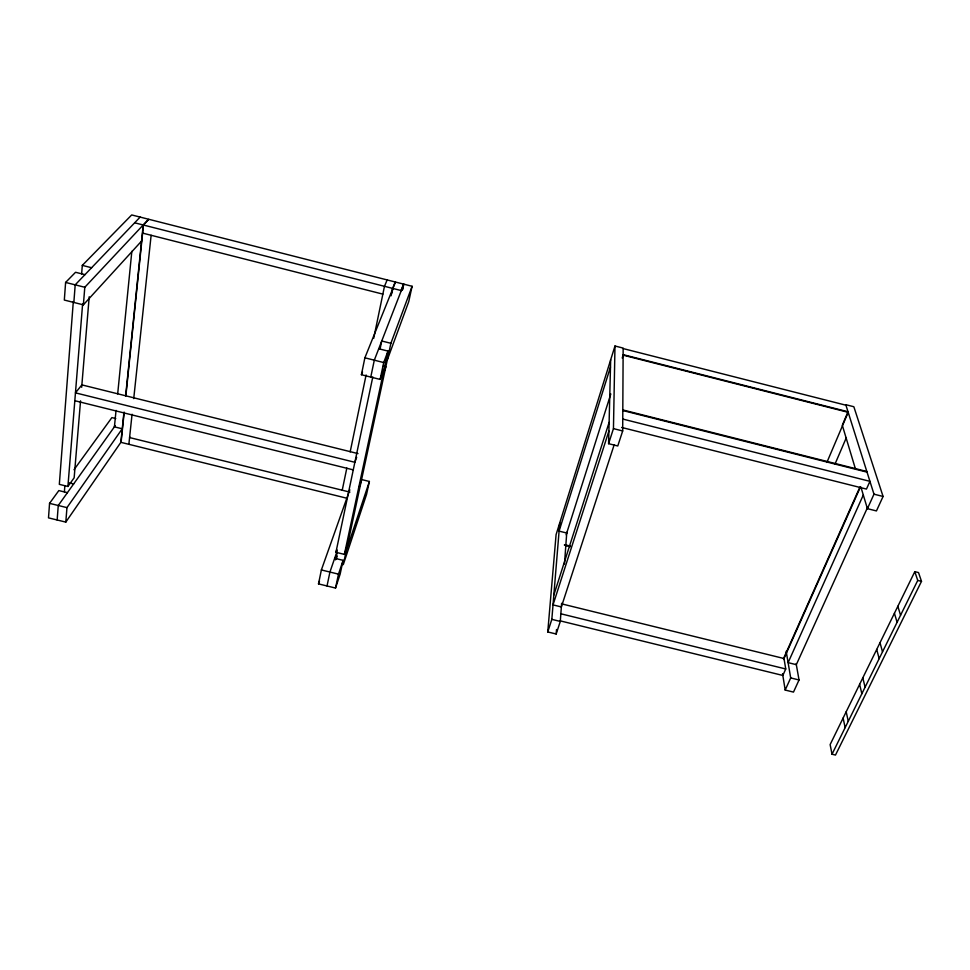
<?xml version="1.0" encoding="UTF-8"?>
<svg xmlns="http://www.w3.org/2000/svg" width="970" height="970" viewBox="0 0 970 970"><rect width="100%" height="100%" fill="white"/><g stroke="black" fill="none" stroke-linecap="round" stroke-linejoin="round"><path stroke-width="1.45" d="M610.663 359.834L608.59 443.678L617.769 445.982L622.691 430.947L623.152 348.084L614.98 346.011L556.089 534.615L547.759 631.943L556.174 634.004L560.296 621.43L561.618 603.291M608.59 443.678L613.452 428.631L614.98 346.011M67.415 492.675L58.843 490.577L49.555 503.357L48.5 517.871L65.802 522.102L120.862 442.332L123.942 412.347M84.972 274.656L75.551 272.279L65.608 282.428L64.323 300.057L83.371 304.847L141.547 241.093M564.479 563.994L566.783 532.263M73.308 301.573L59.328 484.357L67.912 486.467L74.156 477.786L80.546 400.853M556.174 634.004L556.513 629.506M57.157 519.993L58.261 505.491L115.309 425.6M73.853 302.458L75.199 284.84L140.141 217.086M64.384 491.851L64.832 486.152M81.625 273.989L82.304 265.38L131.69 214.94L148.592 219.232L84.802 287.265L83.371 304.847M67.912 486.467L82.62 303.913M65.802 522.102L66.966 507.625L122.244 428.788L114.411 426.849M81.674 387.272L89.204 296.759M547.759 631.943L551.833 619.357L559.775 522.818M114.411 426.897L116.048 410.395M117.685 393.881L131.835 251.315M125.639 395.857L143.208 224.979L134.66 222.809M124.184 412.274L121.08 442.381L347.09 498.289M125.882 395.712L143.451 225.04L148.834 219.293L403.544 284.101L402.283 290.018M128.864 444.308L132.065 414.238M133.727 398.609L151.126 235.286M334.674 558.271L343.101 560.345L340.143 574.119L335.523 588.05L318.512 583.891L321.373 569.948L349.818 489.777M378.736 348.751L387.988 351.091L384.411 367.739L380.119 379.416L361.41 374.723L364.878 357.809L395.469 282.052M342.228 490.214L346.824 468.061M350.17 451.887L366.102 374.966M373.692 338.36L384.472 286.308L387.151 279.93M327.023 585.977L329.933 572.045L337.208 550.899M370.77 377.075L374.311 360.173L403.787 284.161L412.092 286.283L408.722 301.694L387.333 359.809M412.092 286.283L390.886 343.295L347.502 545.019L344.374 554.379L335.935 552.306L372.807 376.93M391.092 295.789L392.644 288.393L395.239 281.991M335.584 559.86L337.039 553.009M380.01 349.261L381.743 340.991L390.886 343.295M391.953 292.879L392.886 288.454M335.523 588.05L338.494 574.143L343.101 560.345M380.119 379.416L383.72 362.55L387.988 351.091M344.374 554.379L382.895 374.808L385.83 366.818L383.247 366.163M402.574 289.775L403.787 284.161M369.388 481.472L366.539 494.457L343.283 564.637L346.229 550.936L369.388 481.472L361.749 479.58L359.312 486.649M610.482 366.987L559.084 531.124L566.735 533.015M566.165 534.809L610.809 393.953M622.206 358.027L623.116 355.153L848.192 412.311L826.876 462.447M553.834 595.046L609.111 422.411M608.905 431.019L553.021 604.892L561.351 606.941L614.18 444.769M336.263 558.926L337.245 556.077M335.935 552.306L336.857 549.638M318.512 583.891L319.506 581.054M356.657 457.319L354.862 462.29L75.454 392.85L81.88 384.884L358.003 453.596M401.059 290.527L403.544 284.101M361.41 374.723L362.525 371.946M842.566 424.581L848.022 411.765L623.116 354.644M835.024 464.024L846.373 437.579M783.469 658.703L859.893 487.086M783.59 659.442L860.293 487.292M863.3 494.991L788.113 662.643L796.321 664.668L867.823 506.837M561.618 603.861L784.002 658.521L785.736 668.973L782.838 675.447L560.163 620.848M796.14 663.662L799.037 679.97L793.484 692.095L785.191 690.058L790.695 677.921L786.185 651.294M867.422 508.668L873.982 494.179L845.779 404.684L853.842 406.733L883.076 496.47L876.443 510.935L867.422 508.668L860.899 487.037M914.807 571.657L830.126 744.584L832.03 754.223L835.485 755.06L921.5 581.357L918.529 572.579L914.807 571.657L917.741 580.424L832.03 754.223M129.944 437.033L129.58 437.567L349.928 492.129M73.987 469.747L111.889 417.597L115.769 418.567M551.833 619.357L560.296 621.43M790.695 677.921L799.037 679.97M49.555 503.357L66.966 507.625M321.373 569.948L338.494 574.143M69.416 482.914L73.647 483.957M560.878 613.792L785.736 668.973M74.823 400.719L353.262 469.868M564.491 544.631L570.36 546.086M564.443 545.237L570.312 546.692M917.741 580.424L921.5 581.357M622.813 409.934L866.84 471.493M622.801 410.528L867.034 472.135M622.752 419.052L869.932 481.338L866.465 489.074L621.612 427.443M65.608 282.428L84.802 287.265M364.878 357.809L383.72 362.55M613.452 428.631L622.691 430.947M873.982 494.179L883.076 496.47M623.152 348.582L845.961 405.217M142.614 233.115L382.859 294.128M82.304 265.38L91.604 267.732M143.451 225.04L401.301 290.588M897.844 606.298L900.56 615.259M842.299 425.248L855.285 468.389M894.425 613.282L897.092 622.291M880.02 642.71L882.506 651.864M876.71 649.451L879.159 658.642M862.803 677.848L865.082 687.184M859.614 684.359L861.857 693.732M846.192 711.786L848.265 721.292M843.112 718.079L845.149 727.609M782.547 673.677L785.191 690.058"/></g></svg>
